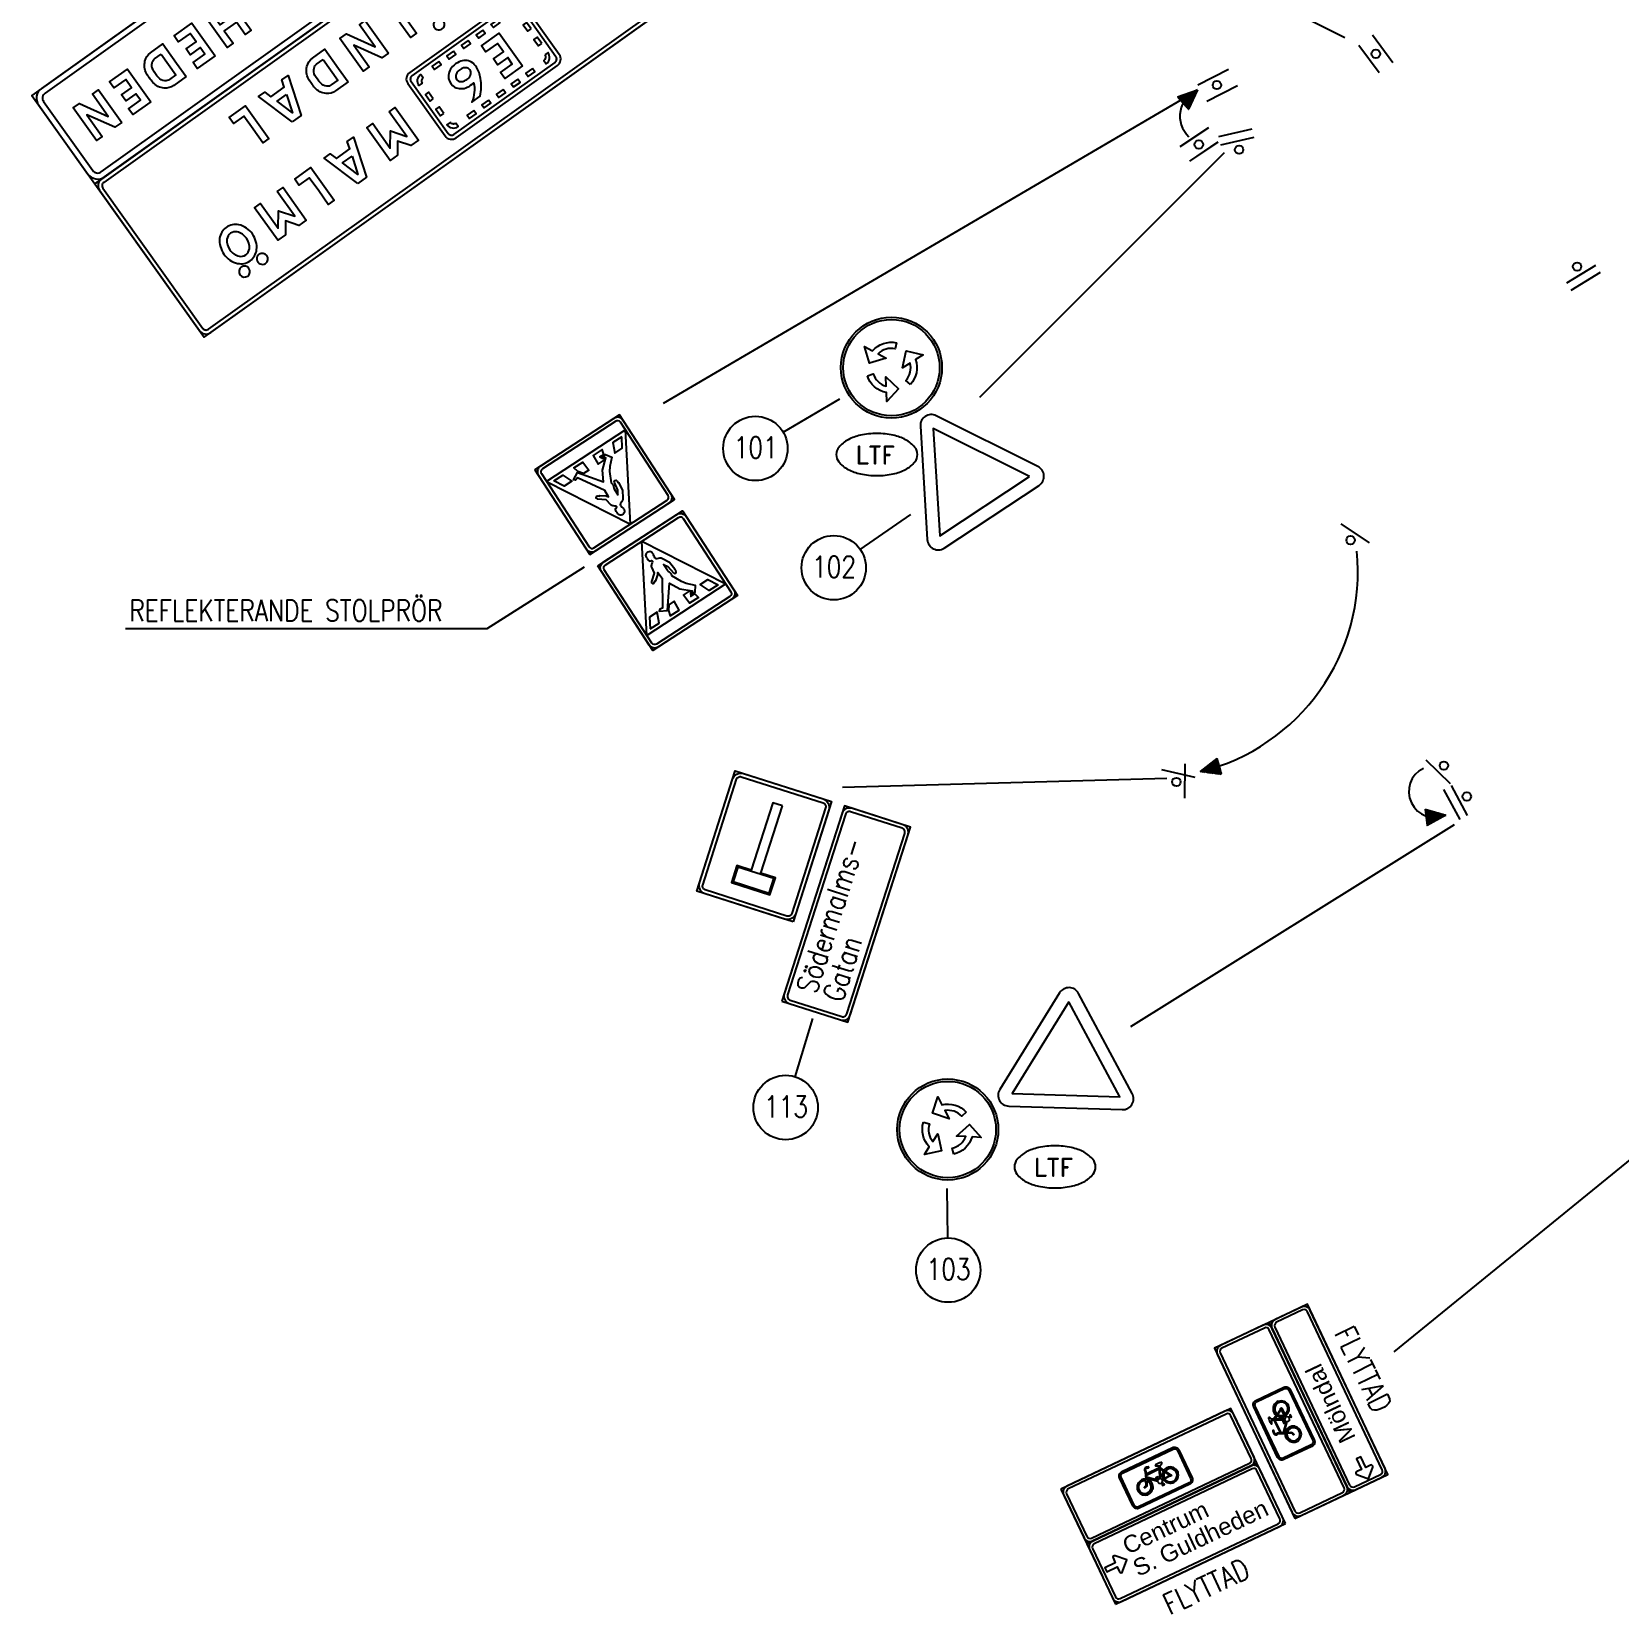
# Model space of a CAD drawing. Header units: metres. Extents: x 148128 to 148845, y 6395399 to 6395651.
# Drawn here: x 148128.3 to 148202.5, y 6395403.9 to 6395477.9 of the extents above; entities that cross this region are included whole.
import ezdxf
from ezdxf.enums import TextEntityAlignment as Align

# ---------------------------------------------------------------- set-up
doc = ezdxf.new("R2010")
doc.units = ezdxf.units.M
for name, color, linetype in [('M-BEF-SKYLTAR', 4, 'Continuous'), ('M-BEF-SKYLTAR-INMÄTT', 4, 'Continuous'), ('M-SKYLTAR', 3, 'Continuous')]:
    doc.layers.add(name, color=color, linetype=linetype)
doc.styles.add('ROMAND', font='romand')
doc.styles.add('SIMPLEX8', font='simplex.shx', dxfattribs={"width": 0.8})
doc.styles.add('TRAFIKAN', font='')
doc.styles.get('TRAFIKAN').set_extended_font_data('Swis721 BdOul BT')

# ---------------------------------------------------------------- blocks, each defined once
blk = doc.blocks.new('A$C170A08DE')
for p, q in [((2.607, 1.717), (-1.407, -0.085)), ((2.465, 1.653), (-1.265, -0.021)), ((2.494, 1.587), (-1.235, -0.087)), ((3.119, 0.4), (2.605, 1.545)), ((3.249, 0.288), (2.607, 1.717)), ((2.947, 0.959), (2.671, 1.575)), ((-0.766, -1.514), (3.249, 0.288)), ((-0.653, -1.385), (3.077, 0.289)), ((-0.623, -1.45), (3.106, 0.224)), ((-1.407, -0.085), (-0.766, -1.514)), ((-1.343, -0.227), (-1.067, -0.843)), ((-1.278, -0.198), (-0.764, -1.342))]:
    blk.add_line(p, q)
blk.add_lwpolyline([(-1.987, 1.207), (-1.407, -0.085), (2.607, 1.717), (2.027, 3.009)], close=True)
for points in [[(-1.923, 1.065), (-1.471, 0.058, 0.414214), (-1.265, -0.021), (2.465, 1.653, 0.414214), (2.543, 1.859), (2.091, 2.866, 0.414214), (1.885, 2.945), (-1.845, 1.271, 0.414214)], [(-1.857, 1.094), (-1.405, 0.087, 0.414214), (-1.294, 0.045), (2.435, 1.719, 0.414214), (2.478, 1.83), (2.025, 2.837, 0.414214), (1.914, 2.879), (-1.815, 1.205, 0.414214)], [(0.391, 1.361), (0.422, 1.377, 0.906736), (0.753, 1.54), (0.761, 1.542, 0.433048), (0.5, 1.651, 0.116459), (0.43, 1.597), (0.344, 1.659), (0.344, 1.707), (0.383, 1.751, 0.804445), (0.362, 1.78, 0.009204), (0.239, 1.727, 0.801357), (0.243, 1.702, 0.02244), (0.323, 1.699), (0.323, 1.652), (0.017, 1.514), (0.015, 1.581, -0.669289), (0.031, 1.656), (0.031, 1.656), (0.068, 1.662), (0.078, 1.664), (0.075, 1.684), (0.065, 1.682), (0.027, 1.676), (0.027, 1.676, 0.606183), (-0.006, 1.571), (0.001, 1.396, 0.133919), (-0.1, 1.382), (-0.096, 1.374, 1.642915), (0.158, 1.166), (0.166, 1.164, 0.406999), (0.022, 1.392), (0.021, 1.422), (0.279, 1.344, 0.590091), (0.365, 1.293), (0.393, 1.262), (0.381, 1.257), (0.389, 1.238), (0.437, 1.26), (0.429, 1.278), (0.412, 1.271), (0.381, 1.307, 0.253943)], [(0.295, 1.428), (0.287, 1.447), (0.239, 1.425), (0.247, 1.407), (0.261, 1.413), (0.291, 1.378, 0.069255), (0.283, 1.365), (0.02, 1.444), (0.018, 1.492), (0.323, 1.629), (0.324, 1.399, 0.083293), (0.306, 1.392), (0.28, 1.422)], [(0.344, 1.633), (0.417, 1.58, 0.20929), (0.392, 1.427, 0.04961), (0.405, 1.391), (0.381, 1.379, 0.189784), (0.345, 1.4), (0.344, 1.628)], [(0.558, 1.479), (0.449, 1.558, 0.255727), (0.439, 1.409), (0.557, 1.472)], [(0.571, 1.495, -1.581382), (0.569, 1.455), (0.449, 1.391, 3.050549), (0.461, 1.574)], [(0.027, 1.263, -0.315235), (-0.019, 1.194, -1.002277), (-0.027, 1.213, 0.30119), (0.006, 1.259), (0.003, 1.357, 28.997439), (0.023, 1.352), (0.027, 1.263)], [(-0.586, -0.755), (-0.482, -0.483), (-0.754, -0.38, 0.668179), (-0.803, -0.431), (-0.752, -0.544), (-0.999, -0.655), (-0.955, -0.754), (-0.707, -0.643), (-0.656, -0.757, 0.668179)]]:
    blk.add_lwpolyline(points, format="xyb", close=True)
at = {"flags": 128}
for points in [[(-0.313, 0.776), (-0.609, 1.436, -0.414214), (-0.552, 1.585), (0.64, 2.12, -0.414214), (0.788, 2.063), (1.084, 1.404, -0.414214), (1.028, 1.255), (-0.164, 0.72, -0.414214)], [(-0.279, 0.792), (-0.575, 1.452, -0.414214), (-0.537, 1.551), (0.655, 2.086, -0.414214), (0.754, 2.048), (1.05, 1.388, -0.414214), (1.012, 1.289), (-0.179, 0.754, -0.414214)]]:
    blk.add_lwpolyline(points, format="xyb", close=True, dxfattribs=at)
for centre, radius, start, end in [((2.529, 1.511), 0.156, 24.1723, 114.1723), ((2.529, 1.511), 0.084, 24.1723, 114.1723), ((3.042, 0.366), 0.084, 294.1723, 24.1723), ((3.042, 0.366), 0.156, 294.1723, 24.1723), ((-1.201, -0.163), 0.156, 114.1723, 204.1723), ((-1.201, -0.163), 0.084, 114.1723, 204.1723), ((-0.687, -1.308), 0.156, 204.1723, 294.1723), ((-0.687, -1.308), 0.084, 204.1723, 294.1723)]:
    blk.add_arc(centre, radius, start, end)
at = {"char_height": 0.4, "attachment_point": 1, "rotation": 24.1723, "style": 'TRAFIKAN'}
for s, insert in [('Centrum', (-0.622, -0.001)), ('S. Guldheden', (-0.389, -0.523))]:
    blk.add_mtext_dynamic_manual_height_columns(s, width=5.21115, gutter_width=1, heights=[0], dxfattribs=dict(at, insert=insert))
blk = doc.blocks.new('A$C3EAD75E0')
for points in [[(1.143, -1.801), (2.035, -1.379), (0.153, 2.598), (-0.739, 2.176)], [(-0.137, -2.407), (1.143, -1.801), (-0.739, 2.176), (-2.019, 1.57)]]:
    blk.add_lwpolyline(points, close=True)
for points in [[(1.284, -1.734), (1.894, -1.446, 0.414214), (1.968, -1.238), (0.219, 2.457, 0.414214), (0.012, 2.532), (-0.598, 2.243, 0.414214), (-0.673, 2.035), (1.076, -1.66, 0.414214)], [(1.253, -1.669), (1.863, -1.38, 0.414214), (1.903, -1.269), (0.154, 2.426, 0.414214), (0.042, 2.466), (-0.568, 2.178, 0.414214), (-0.608, 2.066), (1.141, -1.629, 0.414214)], [(0.004, -2.34), (1.002, -1.868, 0.414214), (1.076, -1.66), (-0.673, 2.035, 0.414214), (-0.88, 2.109), (-1.878, 1.637, 0.414214), (-1.953, 1.429), (-0.204, -2.266, 0.414214)], [(-0.027, -2.275), (0.971, -1.803, 0.414214), (1.011, -1.691), (-0.738, 2.004, 0.414214), (-0.85, 2.044), (-1.847, 1.572, 0.414214), (-1.887, 1.46), (-0.139, -2.235, 0.414214)], [(-0.339, -0.032), (-0.355, -0.002, 0.906736), (-0.525, 0.326), (-0.528, 0.333, 0.433048), (-0.631, 0.071, 0.116459), (-0.576, 0.001), (-0.636, -0.086), (-0.684, -0.087), (-0.729, -0.049, 0.804445), (-0.757, -0.07, 0.009204), (-0.702, -0.191, 0.801357), (-0.677, -0.187, 0.02244), (-0.675, -0.107), (-0.628, -0.106), (-0.485, -0.409), (-0.551, -0.413, -0.669289), (-0.626, -0.398), (-0.626, -0.398), (-0.633, -0.361), (-0.635, -0.351), (-0.655, -0.355), (-0.653, -0.365), (-0.646, -0.402), (-0.646, -0.402, 0.606183), (-0.541, -0.433), (-0.366, -0.423, 0.133919), (-0.35, -0.523), (-0.342, -0.52, 1.642915), (-0.139, -0.261), (-0.137, -0.253, 0.406999), (-0.363, -0.402), (-0.393, -0.404), (-0.32, -0.145, 0.590091), (-0.27, -0.057), (-0.24, -0.029), (-0.235, -0.04), (-0.216, -0.031), (-0.238, 0.016), (-0.257, 0.007), (-0.249, -0.009), (-0.284, -0.041, 0.253943)], [(-0.476, 0.145, -1.581382), (-0.436, 0.144), (-0.37, 0.025, 3.050549), (-0.554, 0.033)], [(-0.46, 0.132), (-0.537, 0.021, 0.255727), (-0.388, 0.014), (-0.453, 0.132)], [(-0.61, -0.085), (-0.559, -0.01, 0.20929), (-0.405, -0.033, 0.04961), (-0.369, -0.019), (-0.356, -0.043, 0.189784), (-0.377, -0.08), (-0.605, -0.085)], [(-0.404, -0.13), (-0.423, -0.138), (-0.4, -0.186), (-0.382, -0.177), (-0.388, -0.164), (-0.354, -0.133, 0.069255), (-0.34, -0.141), (-0.415, -0.405), (-0.463, -0.408), (-0.606, -0.106), (-0.376, -0.1, 0.083293), (-0.368, -0.118), (-0.397, -0.144)], [(-0.234, -0.395, -0.315235), (-0.164, -0.438, -1.002277), (-0.182, -0.447, 0.30119), (-0.229, -0.415), (-0.327, -0.421, 28.997439), (-0.323, -0.4), (-0.234, -0.395)], [(1.31, -1.385), (1.584, -1.483), (1.681, -1.209, 0.668179), (1.629, -1.162), (1.517, -1.215), (1.401, -0.97), (1.303, -1.016), (1.419, -1.261), (1.306, -1.314, 0.668179)]]:
    blk.add_lwpolyline(points, format="xyb", close=True)
at = {"flags": 128}
for points in [[(0.26, -0.724), (-0.394, -1.034, -0.414214), (-0.544, -0.98), (-1.103, 0.201, -0.414214), (-1.049, 0.351), (-0.395, 0.66, -0.414214), (-0.246, 0.606), (0.313, -0.574, -0.414214)], [(0.244, -0.69), (-0.41, -1, -0.414214), (-0.51, -0.964), (-1.069, 0.217, -0.414214), (-1.033, 0.317), (-0.379, 0.626, -0.414214), (-0.279, 0.59), (0.279, -0.59, -0.414214)]]:
    blk.add_lwpolyline(points, format="xyb", close=True, dxfattribs=at)
at = {"insert": (0.93, -0.694), "char_height": 0.4, "attachment_point": 1, "rotation": 115.3286, "style": 'TRAFIKAN'}
blk.add_mtext_dynamic_manual_height_columns('Mölndal', width=5.21115, gutter_width=1, heights=[0], dxfattribs=at)
blk = doc.blocks.new('Skyltnr')
at = {"color": 3, "transparency": 16777216}
blk.add_circle((0, 0), 1.506, dxfattribs=at)
at = {"color": 1, "transparency": 16777216, "style": 'SIMPLEX8', "width": 0.8}
blk.add_attdef('NR', text='', height=1, rotation=0, dxfattribs=at).set_placement((0.015, -0.459), align=Align.CENTER)
blk = doc.blocks.new('*U18')
for p, q in [((-0.397, 0.804), (-0.397, -0.796)), ((0.397, 0.804), (0.397, -0.796))]:
    blk.add_line(p, q)
blk.add_circle((0, 0), 0.2)
blk = doc.blocks.new('*U19')
blk.add_line((-0.397, 0.804), (-0.397, -0.796))
blk.add_circle((0, 0), 0.2)
blk = doc.blocks.new('*U20')
for p, q in [((-0.797, 0.804), (-0.797, -0.796)), ((-0.397, 0.804), (-0.397, -0.796))]:
    blk.add_line(p, q)
blk.add_circle((0, 0), 0.2)
blk = doc.blocks.new('A$C075E6345')
at = {"layer": 'M-SKYLTAR'}
h = blk.add_hatch(dxfattribs=at)
h.set_pattern_fill('ANSI31', color=1, scale=0.01, angle=20)
h.paths.add_polyline_path([(0, 0), (0, -1), (0.707, -0.707)])
at = {"layer": 'M-SKYLTAR', "color": 1}
for p, q in [((0, -1), (0, 0)), ((0, 0), (0.707, -0.707)), ((0, -1), (0.707, -0.707))]:
    blk.add_line(p, q, dxfattribs=at)
blk = doc.blocks.new('LTF')
at = {"layer": 'M-SKYLTAR', "color": 1}
blk.add_line((2.527, 0.01), (2.527, 0.01), dxfattribs=at)
for centre, radius, start, end in [((1.076, -0.892), 1.529, 102.1591, 117.482), ((1.264, -1.766), 2.423, 90, 102.1591), ((1.264, -1.766), 2.423, 77.8409, 90), ((1.453, -0.892), 1.529, 62.518, 77.8409), ((0.361, 0), 0.361, 141.4694, 180), ((0.79, -0.342), 0.909, 117.482, 141.4694), ((1.739, -0.342), 0.909, 38.5306, 62.518), ((2.168, 0), 0.361, 0, 38.5306), ((2.168, 0), 0.361, 321.4694, 0), ((0.361, 0), 0.361, 180, 218.5306), ((0.79, 0.342), 0.909, 218.5306, 242.518), ((1.076, 0.892), 1.529, 242.518, 257.8409), ((1.453, 0.892), 1.529, 282.1591, 297.482), ((1.739, 0.342), 0.909, 297.482, 321.4694), ((1.264, 1.766), 2.423, 257.8409, 270), ((1.264, 1.766), 2.423, 270, 282.1591)]:
    blk.add_arc(centre, radius, start, end, dxfattribs=at)
at = {"layer": 'M-SKYLTAR', "style": 'ROMAND'}
blk.add_text('LTF', height=0.5544, dxfattribs=at).set_placement((0.599, -0.291))
blk = doc.blocks.new('*U52')
at = {"layer": 'M-BEF-SKYLTAR'}
blk.add_line((148193.465, 6395443.894), (148194.616, 6395442.782), dxfattribs=at)
blk.add_circle((148194.319, 6395443.621), 0.2, dxfattribs=at)
blk = doc.blocks.new('*U53')
at = {"layer": 'M-BEF-SKYLTAR'}
blk.add_line((148190.842, 6395454.041), (148189.515, 6395454.935), dxfattribs=at)
blk.add_circle((148189.954, 6395454.161), 0.2, dxfattribs=at)
blk = doc.blocks.new('*U54')
at = {"layer": 'M-BEF-SKYLTAR'}
for p, q in [((148183.3, 6395473.443), (148181.972, 6395472.551)), ((148183.743, 6395472.783), (148182.415, 6395471.892))]:
    blk.add_line(p, q, dxfattribs=at)
blk.add_circle((148182.854, 6395472.665), 0.2, dxfattribs=at)
blk = doc.blocks.new('*U57')
at = {"layer": 'M-BEF-SKYLTAR'}
for p, q in [((148200.06, 6395466.199), (148201.427, 6395467.031)), ((148200.268, 6395465.857), (148201.635, 6395466.689))]:
    blk.add_line(p, q, dxfattribs=at)
blk.add_circle((148200.541, 6395466.956), 0.2, dxfattribs=at)
blk = doc.blocks.new('A$C64650B44')
at = {"layer": 'M-BEF-SKYLTAR'}
for points in [[(-0.07, 4.38), (-5.671, 0.385), (-6.469, 1.504), (-0.868, 5.499)], [(1.405, 2.311), (-0.07, 4.38), (-11.214, -3.569), (-9.739, -5.638)], [(-2.237, 3.218), (-2.516, 3.019), (-2.582, 3.112), (-2.396, 3.244), (-2.469, 3.346), (-2.624, 3.235), (-2.691, 3.328), (-2.535, 3.439), (-2.693, 3.66), (-2.6, 3.727), (-2.387, 3.427)], [(-3.114, 2.801), (-3.021, 2.867), (-3.285, 3.238), (-3.378, 3.172)], [(3.963, -1.275), (1.405, 2.311), (-9.739, -5.638), (-7.182, -9.224)], [(-0.927, -0.043), (-0.788, 0.056), (-0.244, -0.707), (-0.419, -0.832), (-0.729, -0.728), (-0.733, -1.056), (-0.908, -1.181), (-1.452, -0.418), (-1.313, -0.318), (-0.902, -0.894), (-0.898, -0.492), (-0.516, -0.619)], [(-5.042, -0.828), (-5.262, -0.519), (-5.505, -0.691), (-5.604, -0.552), (-5.223, -0.28), (-4.679, -1.043), (-4.818, -1.142)], [(-6.632, -1.285), (-6.088, -2.048), (-6.227, -2.147), (-6.431, -1.86), (-6.714, -2.062), (-6.509, -2.349), (-6.648, -2.448), (-7.193, -1.685), (-7.053, -1.586), (-6.813, -1.923), (-6.531, -1.721), (-6.771, -1.385)], [(-2.584, -1.902), (-2.804, -1.592), (-3.047, -1.765), (-3.146, -1.626), (-2.765, -1.354), (-2.22, -2.117), (-2.36, -2.216)], [(-2.871, -2.581), (-3.028, -2.693), (-3.686, -2.397), (-3.324, -2.904), (-3.463, -3.003), (-4.008, -2.24), (-3.857, -2.133), (-3.185, -2.435), (-3.554, -1.917), (-3.415, -1.818)], [(-0.324, -1.8), (-0.477, -1.909), (-0.422, -1.985), (-0.27, -1.876)], [(-6.927, -2.647), (-7.344, -2.944), (-7.443, -2.805), (-7.165, -2.607), (-7.274, -2.454), (-7.507, -2.621), (-7.606, -2.482), (-7.373, -2.315), (-7.511, -2.122), (-7.789, -2.321), (-7.888, -2.181), (-7.471, -1.884)], [(-0.667, -2.045), (-0.82, -2.154), (-0.765, -2.23), (-0.613, -2.121)], [(0.26, -2.88), (-0.157, -3.178), (-0.257, -3.038), (0.022, -2.84), (-0.087, -2.687), (-0.321, -2.854), (-0.42, -2.715), (-0.187, -2.548), (-0.324, -2.355), (-0.602, -2.554), (-0.702, -2.415), (-0.284, -2.117)], [(0.463, -2.016), (0.354, -1.863), (0.278, -1.918), (0.387, -2.07)], [(0.708, -2.359), (0.599, -2.206), (0.523, -2.261), (0.631, -2.413)], [(-1.354, -2.535), (-1.506, -2.643), (-1.452, -2.72), (-1.3, -2.611)], [(-1.011, -2.29), (-1.163, -2.399), (-1.109, -2.475), (-0.956, -2.366)], [(-8.434, -3.722), (-8.852, -4.02), (-8.951, -3.881), (-8.673, -3.682), (-8.782, -3.53), (-9.015, -3.696), (-9.114, -3.557), (-8.881, -3.391), (-9.018, -3.198), (-9.297, -3.396), (-9.396, -3.257), (-8.978, -2.959)], [(-1.697, -2.779), (-1.85, -2.888), (-1.795, -2.965), (-1.643, -2.856)], [(0.492, -2.944), (0.34, -3.053), (0.394, -3.129), (0.547, -3.021)], [(-5.124, -4.188), (-5.91, -3.597), (-5.764, -3.493), (-5.621, -3.601), (-5.31, -3.379), (-5.365, -3.209), (-5.219, -3.105), (-4.917, -4.04)], [(0.149, -3.189), (-0.004, -3.298), (0.051, -3.374), (0.203, -3.266)], [(-9.112, -4.205), (-9.269, -4.317), (-9.927, -4.022), (-9.565, -4.529), (-9.704, -4.628), (-10.248, -3.865), (-10.098, -3.757), (-9.426, -4.06), (-9.795, -3.542), (-9.656, -3.443)], [(-5.255, -3.55), (-5.116, -3.979), (-5.477, -3.709)], [(-1.826, -3.648), (-1.935, -3.495), (-2.011, -3.55), (-1.902, -3.702)], [(-0.538, -3.679), (-0.69, -3.788), (-0.636, -3.864), (-0.483, -3.755)], [(-0.194, -3.434), (-0.347, -3.543), (-0.293, -3.619), (-0.14, -3.51)], [(-6.034, -4.363), (-6.255, -4.053), (-6.497, -4.226), (-6.597, -4.087), (-6.215, -3.815), (-5.671, -4.578), (-5.81, -4.677)], [(-2.857, -3.952), (-2.718, -3.853), (-2.174, -4.616), (-2.349, -4.741), (-2.66, -4.637), (-2.663, -4.965), (-2.838, -5.09), (-3.382, -4.327), (-3.243, -4.227), (-2.832, -4.803), (-2.828, -4.401), (-2.447, -4.528)], [(-1.581, -3.991), (-1.69, -3.839), (-1.766, -3.893), (-1.657, -4.046)], [(-0.881, -3.924), (-1.034, -4.033), (-0.979, -4.109), (-0.827, -4)], [(-3.594, -5.629), (-4.381, -5.039), (-4.235, -4.935), (-4.091, -5.042), (-3.781, -4.821), (-3.836, -4.65), (-3.69, -4.546), (-3.388, -5.482)], [(-3.726, -4.991), (-3.587, -5.421), (-3.948, -5.15)], [(-4.505, -5.804), (-4.726, -5.495), (-4.968, -5.668), (-5.067, -5.528), (-4.686, -5.256), (-4.142, -6.019), (-4.281, -6.119)], [(-5.478, -5.821), (-5.339, -5.722), (-4.795, -6.485), (-4.97, -6.61), (-5.28, -6.506), (-5.284, -6.834), (-5.459, -6.959), (-6.003, -6.196), (-5.864, -6.097), (-5.453, -6.673), (-5.449, -6.27), (-5.067, -6.397)]]:
    blk.add_lwpolyline(points, close=True, dxfattribs=at)
for points in [[(-1.763, 4.861, -0.140706), (-1.611, 4.915), (-0.551, 4.979, -0.258445), (-0.469, 4.94, -0.258445), (-0.459, 4.849), (-0.864, 3.868, -0.140706), (-0.965, 3.741), (-5.518, 0.494, -0.414214), (-5.78, 0.538), (-6.36, 1.352, -0.414214), (-6.317, 1.613)], [(-1.709, 4.784, -0.18288), (-1.572, 4.82), (-0.861, 4.746, -0.215043), (-0.795, 4.707, -0.215043), (-0.78, 4.632), (-0.941, 3.935, -0.18288), (-1.02, 3.818), (-5.573, 0.57, -0.414214), (-5.704, 0.592), (-6.284, 1.406, -0.414214), (-6.262, 1.537)], [(-1.207, 3.953), (-1.401, 3.814, -0.181102), (-1.548, 3.773, -0.204724), (-1.725, 3.863, -0.062992), (-1.823, 4.001, -0.188976), (-1.849, 4.195, -0.188976), (-1.764, 4.323), (-1.569, 4.462), (-1.356, 4.163)], [(1.242, 2.54), (0.093, 4.151, 0.414214), (-0.299, 4.217), (-10.986, -3.406, 0.414214), (-11.051, -3.798), (-9.902, -5.409, 0.414214), (-9.51, -5.475), (1.177, 2.148, 0.414214)], [(1.128, 2.458), (-0.021, 4.069, 0.414214), (-0.217, 4.102), (-10.904, -3.52, 0.414214), (-10.937, -3.716), (-9.788, -5.327, 0.414214), (-9.592, -5.36), (1.095, 2.262, 0.414214)], [(-2.057, 4.114), (-2.15, 4.048), (-2.018, 3.862, -0.228346), (-2.014, 3.743, -0.149606), (-2.057, 3.69, -0.110236), (-2.094, 3.672), (-2.026, 3.576, 0.188976), (-1.904, 3.704), (-1.885, 3.677), (-1.792, 3.743)], [(-1.596, 4.303), (-1.365, 3.98), (-1.468, 3.907, -0.184923), (-1.539, 3.887, -0.211264), (-1.639, 3.938, -0.064681), (-1.723, 4.056, -0.193162), (-1.737, 4.169, -0.194432), (-1.698, 4.23)], [(-2.971, 3.462), (-3.064, 3.396), (-2.932, 3.21, -0.228346), (-2.928, 3.091, -0.149606), (-2.971, 3.038, -0.110236), (-3.008, 3.02), (-2.94, 2.924, 0.188976), (-2.819, 3.052), (-2.799, 3.025), (-2.707, 3.091)], [(-3.345, 2.917, 0.244094), (-3.536, 3.02, 0.165354), (-3.665, 2.978, 0.17121), (-3.769, 2.836), (-3.662, 2.8, -0.232358), (-3.58, 2.898, -0.314961), (-3.456, 2.87), (-3.716, 2.684), (-3.695, 2.654, 0.232073), (-3.511, 2.56, 0.1586), (-3.387, 2.598, 0.1586), (-3.31, 2.703, 0.244094)], [(0.219, 2.924), (0.034, 1.818, -0.668179), (-0.177, 1.77), (-0.477, 2.191), (-0.791, 1.966, -0.414214), (-1.675, 2.114), (-1.995, 2.563), (-1.681, 2.787), (-1.361, 2.339, 0.414214), (-1.015, 2.281), (-0.701, 2.505), (-1.001, 2.926, -0.668179), (-0.887, 3.109)], [(-3.882, 2.627, 0.11811), (-3.992, 2.598, 0.094488), (-4.05, 2.552, 0.181102), (-4.06, 2.528, 0.535433), (-4.024, 2.503), (-3.877, 2.563, -0.700787), (-3.731, 2.378, -0.07874), (-3.787, 2.316, -0.181102), (-4, 2.236), (-4.003, 2.347, 0.165354), (-3.856, 2.407, 0.094488), (-3.833, 2.432, 0.645669), (-3.86, 2.463, 0.023622), (-3.871, 2.459), (-4.007, 2.403, -0.566929), (-4.181, 2.54, -0.173228), (-4.125, 2.639, -0.062992), (-4.026, 2.709, -0.133858), (-3.887, 2.741)], [(-3.575, 2.694, 0.850394), (-3.416, 2.808)], [(-2.94, 2.78, -1), (-3.057, 2.696, -1)], [(3.854, -1.122), (1.514, 2.158, 0.414214), (1.253, 2.202), (-9.586, -5.529, 0.414214), (-9.63, -5.79), (-7.291, -9.071, 0.414214), (-7.029, -9.115), (3.81, -1.384, 0.414214)], [(-4.38, 2.038), (-4.533, 2.253, 0.440945), (-4.641, 2.271), (-4.707, 2.224), (-4.641, 2.131), (-4.626, 2.142, -0.456693), (-4.59, 2.136), (-4.472, 1.971), (-4.519, 1.938), (-4.453, 1.845), (-4.445, 1.851), (-4.406, 1.879), (-4.308, 1.741), (-4.247, 1.852), (-4.313, 1.945), (-4.276, 1.971), (-4.342, 2.064)], [(3.778, -1.177), (1.438, 2.104, 0.414214), (1.307, 2.126), (-9.532, -5.605, 0.414214), (-9.554, -5.736), (-7.214, -9.017, 0.414214), (-7.084, -9.038), (3.756, -1.307, 0.414214)], [(-4.825, 1.603, 0.141732), (-4.718, 1.643, 0.141732), (-4.645, 1.731, 0.188976), (-4.635, 1.9, 0.11811), (-4.726, 2.021, 0.188976), (-4.886, 2.069, 0.141732), (-4.993, 2.029, 0.141732), (-5.066, 1.941, 0.188976), (-5.073, 1.773, 0.11811), (-4.988, 1.649, 0.188976)], [(-4.927, 1.936, 0.15748), (-4.96, 1.894, 0.165354), (-4.966, 1.813, 0.15748), (-4.912, 1.739, 0.165354), (-4.834, 1.718, 0.15748), (-4.784, 1.736, 0.15748), (-4.751, 1.777, 0.165354), (-4.745, 1.858, 0.15748), (-4.798, 1.933, 0.165354), (-4.876, 1.954, 0.15748)], [(-5.828, 1.433), (-5.8, 1.395, -0.122739), (-5.763, 1.457, -0.123245), (-5.694, 1.506, -0.212598), (-5.524, 1.488, -0.19338), (-5.398, 1.311, -0.181102), (-5.426, 1.161, -0.146769), (-5.505, 1.095, -0.137297), (-5.578, 1.083), (-5.559, 1.056), (-5.652, 0.99), (-5.921, 1.367, -0.322835), (-5.93, 1.532, -0.086614), (-5.84, 1.628, -0.11811), (-5.677, 1.703), (-5.661, 1.598, 0.125984), (-5.788, 1.543, 0.086614), (-5.827, 1.502, 0.275591)], [(-5.276, 1.818), (-5.369, 1.752), (-5.236, 1.566, -0.228346), (-5.233, 1.447, -0.149606), (-5.276, 1.394, -0.110236), (-5.313, 1.376), (-5.245, 1.28, 0.188976), (-5.123, 1.408), (-5.104, 1.381), (-5.011, 1.447)], [(-1.921, 1.318), (-2.167, 1.232, -0.19685), (-2.39, 1.242, -0.275591), (-2.541, 1.453, -0.259843), (-2.443, 1.705, -0.251969), (-2.007, 1.834), (-2.042, 1.666, 0.259161), (-2.329, 1.578, 0.289023), (-2.371, 1.471, 0.296207), (-2.32, 1.398, 0.201408), (-2.224, 1.393), (-1.981, 1.479, -0.533601), (-1.668, 1.249, -0.18725), (-1.761, 1.037, -0.227231), (-2.156, 0.891), (-2.14, 1.062, 0.228346), (-1.883, 1.157, 0.188976), (-1.839, 1.256, 0.525587)], [(-5.723, 1.287, -0.297436), (-5.707, 1.384, -0.220472), (-5.645, 1.411, -0.192454), (-5.56, 1.367, -0.099213), (-5.538, 1.338, -0.192454), (-5.525, 1.243, -0.220472), (-5.57, 1.193, -0.289714), (-5.67, 1.212)], [(-3.568, 0.053), (-3.597, -0.116, 0.220472), (-3.265, -0.049, 0.212598), (-3.111, 0.21, 0.181102), (-3.212, 0.578, 0.181102), (-3.527, 0.793, 0.212598), (-3.822, 0.732, 0.401575), (-3.942, 0.226), (-3.84, 0.083), (-3.521, 0.31), (-3.621, 0.449), (-3.8, 0.321, -0.354331), (-3.75, 0.574, -0.03937), (-3.723, 0.593, -0.228346), (-3.556, 0.624, -0.173228), (-3.351, 0.479, -0.173228), (-3.28, 0.238, -0.228346), (-3.364, 0.09, -0.23622)], [(1.464, -1.595), (2.339, -1.742), (2.486, -0.867, 0.668179), (2.302, -0.753), (1.994, -0.973), (0.57, 1.024), (0.3, 0.832), (1.725, -1.165), (1.416, -1.385, 0.668179)], [(-4.609, -0.249), (-4.257, -0.742), (-4.396, -0.842), (-4.748, -0.348, -1), (-4.191, 0.049), (-3.839, -0.445), (-3.979, -0.544), (-4.331, -0.05, 1)], [(-5.257, -1.456), (-5.549, -1.664, -0.181102), (-5.769, -1.726, -0.204724), (-6.035, -1.591, -0.062992), (-6.182, -1.384, -0.188976), (-6.22, -1.093, -0.188976), (-6.093, -0.901), (-5.801, -0.693), (-5.481, -1.142)], [(-5.841, -0.932), (-5.496, -1.416), (-5.649, -1.526, -0.184923), (-5.756, -1.556, -0.211264), (-5.906, -1.478, -0.064681), (-6.032, -1.302, -0.193162), (-6.054, -1.132, -0.194432), (-5.994, -1.041)], [(-1.821, -0.816, 0.212598), (-2.116, -0.878, 0.212598), (-2.27, -1.136, 0.181102), (-2.169, -1.505, 0.181102), (-1.854, -1.72, 0.212598), (-1.559, -1.658, 0.212598), (-1.405, -1.4, 0.181102), (-1.505, -1.031, 0.181102)], [(-1.815, -1.553, 0.210932), (-1.658, -1.519, 0.210932), (-1.575, -1.382, 0.180063), (-1.644, -1.13, 0.180063), (-1.859, -0.983, 0.210932), (-2.017, -1.017, 0.210932), (-2.1, -1.154, 0.180063), (-2.03, -1.406, 0.180063)], [(1.119, -2.613), (0.248, -1.392, 0.414214), (-0.013, -1.348), (-2.378, -3.035, 0.414214), (-2.422, -3.296), (-1.551, -4.517, 0.414214), (-1.29, -4.561), (1.075, -2.874, 0.414214)], [(1.042, -2.667), (0.172, -1.446, 0.414214), (0.041, -1.424), (-2.324, -3.111, 0.414214), (-2.346, -3.242), (-1.475, -4.463, 0.414214), (-1.344, -4.484), (1.02, -2.798, 0.414214)], [(-1.348, -1.508, 1), (-1.198, -1.719, 1)], [(-1.765, -1.806, 1), (-1.615, -2.017, 1)], [(0.128, -1.708, 0.414214), (-0.003, -1.686), (-0.057, -1.61, -0.414214), (0.204, -1.653)], [(-7.604, -3.13), (-7.896, -3.338, -0.181102), (-8.116, -3.4, -0.204724), (-8.382, -3.265, -0.062992), (-8.529, -3.058, -0.188976), (-8.567, -2.767, -0.188976), (-8.44, -2.575), (-8.148, -2.367), (-7.828, -2.816)], [(-3.818, -3.256), (-4.11, -3.464, -0.181102), (-4.329, -3.526, -0.204724), (-4.595, -3.391, -0.062992), (-4.742, -3.184, -0.188976), (-4.781, -2.893, -0.188976), (-4.654, -2.701), (-4.362, -2.493), (-4.042, -2.942)], [(0.781, -2.623, -0.414214), (0.759, -2.754), (0.814, -2.83, 0.414214), (0.857, -2.569)], [(-8.188, -2.605), (-7.843, -3.09), (-7.996, -3.2, -0.184923), (-8.103, -3.23, -0.211264), (-8.253, -3.152, -0.064681), (-8.379, -2.976, -0.193162), (-8.4, -2.806, -0.194432), (-8.341, -2.715)], [(-4.402, -2.732), (-4.056, -3.216), (-4.21, -3.326, -0.184923), (-4.317, -3.356, -0.211264), (-4.466, -3.278, -0.064681), (-4.592, -3.103, -0.193162), (-4.614, -2.932, -0.194432), (-4.555, -2.841)], [(-0.929, -2.793, 0.23622), (-1.22, -2.784, 0.07874), (-1.377, -2.896, 0.23622), (-1.467, -3.178, 0.220472), (-1.327, -3.375, 0.23622), (-1.031, -3.381, 0.07874), (-0.883, -3.275, -0.165354), (-0.927, -3.726), (-0.73, -3.586, 0.102362), (-0.72, -3.172, 0.102362), (-0.818, -2.911, 0.11811)], [(-1.005, -2.943, 0.23622), (-1.155, -2.941, 0.086614), (-1.254, -3.012, 0.23622), (-1.301, -3.154, 0.220472), (-1.247, -3.23, 0.23622), (-1.097, -3.232, 0.086614), (-0.998, -3.161, 0.23622), (-0.951, -3.019, 0.220472)], [(-2.062, -3.155, 0.414214), (-2.084, -3.286), (-2.161, -3.34, -0.414214), (-2.117, -3.079)], [(-1.301, -4.223, -0.414214), (-1.431, -4.201), (-1.508, -4.256, 0.414214), (-1.246, -4.299)], [(-6.372, -6.594, 0.212598), (-6.667, -6.656, 0.212598), (-6.821, -6.914, 0.181102), (-6.72, -7.283, 0.181102), (-6.405, -7.498, 0.212598), (-6.11, -7.437, 0.212598), (-5.956, -7.178, 0.181102), (-6.056, -6.809, 0.181102)], [(-6.366, -7.331, 0.210932), (-6.209, -7.297, 0.210932), (-6.126, -7.16, 0.180063), (-6.195, -6.909, 0.180063), (-6.41, -6.761, 0.210932), (-6.567, -6.795, 0.210932), (-6.651, -6.933, 0.180063), (-6.581, -7.184, 0.180063)], [(-5.899, -7.286, 1), (-5.748, -7.497, 1)], [(-6.316, -7.584, 1), (-6.166, -7.795, 1)]]:
    blk.add_lwpolyline(points, format="xyb", close=True, dxfattribs=at)

msp = doc.modelspace()

# ---------------------------------------------------------------- linework, layer by layer
at = {"layer": 'M-SKYLTAR', "color": 1}
for p, q in [((148151.81, 6395496.542), (148189.677, 6395477.677)), ((148182.547, 6395475.053), (148157.809, 6395460.552)), ((148184.038, 6395472.276), (148172.605, 6395460.843)), ((148163.418, 6395459.216), (148166.07, 6395460.773)), ((148167.02, 6395453.732), (148169.385, 6395455.371)), ((148166.19, 6395442.611), (148181.355, 6395443.037)), ((148179.67, 6395431.425), (148194.815, 6395440.861)), ((148163.973, 6395429.074), (148164.803, 6395431.796)), ((148209.769, 6395430.689), (148191.971, 6395416.205)), ((148171.118, 6395421.536), (148171.09, 6395423.85))]:
    msp.add_line(p, q, dxfattribs=at)
at = {"layer": 'M-SKYLTAR'}
for p, q in [((148183.236, 6395474.692), (148184.659, 6395475.422)), ((148182.206, 6395443.707), (148182.179, 6395442.107))]:
    msp.add_line(p, q, dxfattribs=at)
for points in [[(148168.718, 6395463.399), (148168.661, 6395463.114, 0.245847), (148167.858, 6395462.879), (148168.239, 6395462.678), (148167.456, 6395462.439), (148167.221, 6395463.216), (148167.591, 6395463.02, -0.26703)], [(148169.377, 6395461.444), (148169.158, 6395461.636, 0.245847), (148169.356, 6395462.448), (148168.992, 6395462.218), (148169.176, 6395463.016), (148169.967, 6395462.832), (148169.612, 6395462.609, -0.26703)], [(148167.354, 6395461.85), (148167.629, 6395461.943, 0.245847), (148168.234, 6395461.366), (148168.217, 6395461.796), (148168.816, 6395461.238), (148168.261, 6395460.646), (148168.245, 6395461.064, -0.26703)], [(148154.646, 6395453.667), (148158.079, 6395455.899, 0.414214), (148158.172, 6395456.335), (148155.94, 6395459.767, 0.414214), (148155.505, 6395459.86), (148152.072, 6395457.628, 0.414214), (148151.979, 6395457.192), (148154.211, 6395453.76, 0.414214)], [(148154.561, 6395453.799), (148157.994, 6395456.031, 0.414214), (148158.04, 6395456.249), (148155.808, 6395459.682, 0.414214), (148155.59, 6395459.728), (148152.157, 6395457.496, 0.414214), (148152.111, 6395457.278), (148154.343, 6395453.846, 0.414214)], [(148175.328, 6395457.612), (148170.572, 6395459.982, 0.57735), (148169.833, 6395459.493), (148170.158, 6395454.19, 0.57735), (148170.951, 6395453.794), (148175.382, 6395456.728, 0.57735)], [(148155.919, 6395456.069, -0.07968), (148155.885, 6395456, 0.017152), (148155.818, 6395455.891, 0.198416), (148155.802, 6395455.827, 0.096523), (148155.841, 6395455.748, 0.0442), (148155.916, 6395455.679, -0.100027), (148155.99, 6395455.57, -0.278479), (148155.964, 6395455.422, -0.259025), (148155.788, 6395455.332, -0.285135), (148155.665, 6395455.434, 0.086785), (148155.642, 6395455.474, -0.256438), (148155.584, 6395455.642, -0.133973), (148155.619, 6395455.681, 0.36253), (148155.64, 6395455.728, 0.219716), (148155.615, 6395455.75, 0.014621), (148155.483, 6395455.764, -0.057331), (148155.41, 6395455.778, -0.104873), (148155.352, 6395455.821), (148155.145, 6395456.05), (148154.739, 6395456.089), (148154.734, 6395456.09, -0.976671), (148154.744, 6395456.233), (148154.835, 6395456.228), (148154.843, 6395456.259), (148155.147, 6395456.239), (148155.245, 6395456.191), (148155.081, 6395456.485), (148153.808, 6395457.074), (148153.706, 6395456.971), (148153.613, 6395456.986), (148153.797, 6395457.325), (148155.012, 6395456.893), (148154.97, 6395457.437), (148155.118, 6395458.008), (148155.078, 6395458.045), (148155, 6395458.018), (148154.938, 6395458.057), (148155.11, 6395458.169), (148155.405, 6395458.04), (148155.318, 6395457.612), (148155.302, 6395457.37), (148155.372, 6395456.853, -0.237041), (148155.492, 6395456.608, 0.133567), (148155.512, 6395456.559), (148155.685, 6395456.278), (148155.687, 6395456.501), (148155.523, 6395456.867, -0.960248), (148155.651, 6395456.93), (148155.693, 6395456.854), (148155.712, 6395456.862), (148155.898, 6395456.495), (148155.924, 6395456.134, -0.087978)], [(148155.008, 6395453.13), (148158.441, 6395455.362, -0.414214), (148158.876, 6395455.269), (148161.108, 6395451.837, -0.414214), (148161.015, 6395451.401), (148157.582, 6395449.169, -0.414214), (148157.147, 6395449.262), (148154.915, 6395452.694, -0.414214)], [(148155.093, 6395452.998), (148158.526, 6395455.23, -0.414214), (148158.744, 6395455.184), (148160.976, 6395451.751, -0.414214), (148160.93, 6395451.533), (148157.497, 6395449.301, -0.414214), (148157.279, 6395449.348), (148155.047, 6395452.78, -0.414214)], [(148157.718, 6395453.318, 0.07968), (148157.642, 6395453.315, -0.017152), (148157.515, 6395453.299, -0.198416), (148157.45, 6395453.31, -0.096523), (148157.394, 6395453.378, -0.0442), (148157.361, 6395453.474, 0.100027), (148157.292, 6395453.585, 0.278479), (148157.146, 6395453.622, 0.259025), (148156.993, 6395453.498, 0.285135), (148157.036, 6395453.344, -0.086785), (148157.063, 6395453.306, 0.256438), (148157.193, 6395453.186, 0.133973), (148157.243, 6395453.202, -0.36253), (148157.294, 6395453.201, -0.219716), (148157.305, 6395453.17, -0.014621), (148157.264, 6395453.044, 0.057331), (148157.247, 6395452.971, 0.104873), (148157.263, 6395452.901), (148157.387, 6395452.618), (148157.259, 6395452.231), (148157.257, 6395452.227, 0.976671), (148157.392, 6395452.178), (148157.425, 6395452.263), (148157.456, 6395452.258), (148157.561, 6395452.544), (148157.557, 6395452.653), (148157.759, 6395452.384), (148157.781, 6395450.981), (148157.645, 6395450.93), (148157.621, 6395450.839), (148158.006, 6395450.869), (148158.104, 6395452.155), (148158.584, 6395451.896), (148159.166, 6395451.8), (148159.184, 6395451.748), (148159.127, 6395451.688), (148159.138, 6395451.615), (148159.31, 6395451.727), (148159.312, 6395452.049), (148158.885, 6395452.143), (148158.657, 6395452.226), (148158.213, 6395452.5, 0.237041), (148158.038, 6395452.71, -0.133567), (148158.002, 6395452.748), (148157.815, 6395453.019), (148158.02, 6395452.931), (148158.287, 6395452.633, 0.960248), (148158.398, 6395452.724), (148158.345, 6395452.793), (148158.359, 6395452.808), (148158.1, 6395453.126), (148157.78, 6395453.297, 0.087978)], [(148163.485, 6395436.439), (148159.773, 6395437.625, -0.414214), (148159.505, 6395438.145), (148161.051, 6395442.982, -0.414214), (148161.57, 6395443.25), (148165.283, 6395442.064, -0.414214), (148165.551, 6395441.544), (148164.005, 6395436.707, -0.414214)], [(148161.46, 6395443.1), (148165.285, 6395441.877, -0.414214), (148165.4, 6395441.655), (148163.818, 6395436.704, -0.414214), (148163.595, 6395436.589), (148159.771, 6395437.812, -0.414214), (148159.656, 6395438.034), (148161.237, 6395442.985, -0.414214)], [(148176.345, 6395432.998), (148173.548, 6395428.48, 0.57735), (148173.967, 6395427.699), (148179.278, 6395427.535, 0.57735), (148179.745, 6395428.289), (148177.231, 6395432.97, 0.57735)], [(148171.983, 6395427.424), (148171.771, 6395427.224, 0.245847), (148170.981, 6395427.496), (148171.176, 6395427.112), (148170.398, 6395427.369), (148170.655, 6395428.139), (148170.844, 6395427.766, -0.26703)], [(148169.975, 6395426.948), (148170.254, 6395426.865, 0.245847), (148170.414, 6395426.044), (148170.649, 6395426.405), (148170.815, 6395425.603), (148170.02, 6395425.44), (148170.249, 6395425.791, -0.26703)], [(148171.392, 6395425.448), (148171.324, 6395425.73, 0.245847), (148171.955, 6395426.279), (148171.525, 6395426.302), (148172.136, 6395426.847), (148172.675, 6395426.24), (148172.256, 6395426.263, -0.26703)]]:
    msp.add_lwpolyline(points, format="xyb", close=True, dxfattribs=at)
for points in [[(148154.382, 6395453.496), (148158.343, 6395456.071), (148155.769, 6395460.031), (148151.808, 6395457.456)], [(148152.348, 6395456.914), (148156.277, 6395454.915), (148156.045, 6395459.317)], [(148155.869, 6395459), (148155.45, 6395458.728), (148155.539, 6395458.227), (148155.897, 6395458.46)], [(148174.942, 6395457.145), (148170.431, 6395459.393), (148170.739, 6395454.362)], [(148154.994, 6395457.967), (148154.852, 6395458.056), (148155.03, 6395458.172), (148154.951, 6395458.403), (148154.533, 6395458.131), (148154.76, 6395457.721), (148155.044, 6395457.905), (148155.066, 6395457.992)], [(148153.816, 6395457.368), (148153.628, 6395457.543), (148154.046, 6395457.815), (148154.329, 6395457.44), (148154.075, 6395457.275)], [(148152.691, 6395456.934), (148153.109, 6395457.205), (148153.531, 6395456.921), (148153.172, 6395456.688)], [(148154.744, 6395452.958), (148158.705, 6395455.533), (148161.279, 6395451.573), (148157.318, 6395448.998)], [(148157.042, 6395449.712), (148156.81, 6395454.114), (148160.739, 6395452.115)], [(148160.377, 6395452.083), (148159.959, 6395451.811), (148159.537, 6395452.095), (148159.895, 6395452.328)], [(148159.078, 6395451.703), (148159.102, 6395451.536), (148159.281, 6395451.653), (148159.459, 6395451.486), (148159.041, 6395451.214), (148158.758, 6395451.589), (148159.042, 6395451.773), (148159.13, 6395451.758)], [(148157.199, 6395450.017), (148157.617, 6395450.289), (148157.529, 6395450.79), (148157.17, 6395450.557)], [(148158.052, 6395450.869), (148158.136, 6395450.626), (148158.554, 6395450.898), (148158.327, 6395451.308), (148158.073, 6395451.144)], [(148163.879, 6395436.313), (148159.379, 6395437.751), (148161.177, 6395443.376), (148165.677, 6395441.938)], [(148163.385, 6395441.74), (148162.935, 6395441.884), (148161.929, 6395438.734), (148161.254, 6395438.95), (148161.002, 6395438.162), (148162.802, 6395437.587), (148163.054, 6395438.374), (148162.379, 6395438.59)], [(148163.358, 6395432.609), (148166.444, 6395431.621), (148169.367, 6395440.745), (148166.281, 6395441.734), (148163.358, 6395432.609)], [(148163.697, 6395432.501), (148166.105, 6395431.73), (148166.105, 6395431.73), (148166.14, 6395431.722), (148166.175, 6395431.715), (148166.212, 6395431.714), (148166.246, 6395431.714), (148166.281, 6395431.718), (148166.313, 6395431.726), (148166.347, 6395431.738), (148166.379, 6395431.754), (148166.407, 6395431.771), (148166.434, 6395431.789), (148166.461, 6395431.814), (148166.484, 6395431.837), (148166.508, 6395431.866), (148166.525, 6395431.895), (148166.542, 6395431.926), (148166.553, 6395431.96), (148169.257, 6395440.402), (148169.257, 6395440.402), (148169.269, 6395440.439), (148169.273, 6395440.475), (148169.276, 6395440.508), (148169.273, 6395440.543), (148169.269, 6395440.578), (148169.262, 6395440.614), (148169.249, 6395440.644), (148169.236, 6395440.675), (148169.22, 6395440.706), (148169.199, 6395440.735), (148169.178, 6395440.761), (148169.151, 6395440.784), (148169.124, 6395440.804), (148169.093, 6395440.825), (148169.06, 6395440.839), (148169.028, 6395440.854), (148166.62, 6395441.625), (148166.62, 6395441.625), (148166.585, 6395441.632), (148166.55, 6395441.64), (148166.513, 6395441.64), (148166.479, 6395441.64), (148166.444, 6395441.636), (148166.412, 6395441.628), (148166.378, 6395441.616), (148166.347, 6395441.6), (148166.315, 6395441.584), (148166.291, 6395441.566), (148166.264, 6395441.541), (148166.237, 6395441.515), (148166.217, 6395441.488), (148166.2, 6395441.46), (148166.183, 6395441.428), (148166.171, 6395441.391), (148163.467, 6395432.949), (148163.467, 6395432.949), (148163.456, 6395432.915), (148163.452, 6395432.879), (148163.449, 6395432.846), (148163.448, 6395432.809), (148163.456, 6395432.776), (148163.464, 6395432.74), (148163.473, 6395432.711), (148163.489, 6395432.68), (148163.505, 6395432.648), (148163.526, 6395432.619), (148163.548, 6395432.594), (148163.574, 6395432.57), (148163.601, 6395432.55), (148163.632, 6395432.529), (148163.665, 6395432.515), (148163.697, 6395432.501), (148163.697, 6395432.501)], [(148163.747, 6395432.657), (148166.155, 6395431.886), (148166.155, 6395431.886), (148166.194, 6395431.881), (148166.232, 6395431.88), (148166.268, 6395431.887), (148166.301, 6395431.899), (148166.301, 6395431.899), (148166.334, 6395431.918), (148166.362, 6395431.947), (148166.383, 6395431.978), (148166.397, 6395432.01), (148169.101, 6395440.452), (148169.101, 6395440.452), (148169.11, 6395440.49), (148169.11, 6395440.528), (148169.103, 6395440.564), (148169.089, 6395440.602), (148169.089, 6395440.602), (148169.069, 6395440.631), (148169.043, 6395440.658), (148169.013, 6395440.679), (148168.976, 6395440.694), (148166.569, 6395441.465), (148166.569, 6395441.465), (148166.531, 6395441.474), (148166.493, 6395441.474), (148166.457, 6395441.467), (148166.424, 6395441.456), (148166.424, 6395441.456), (148166.39, 6395441.433), (148166.363, 6395441.408), (148166.342, 6395441.377), (148166.327, 6395441.341), (148163.623, 6395432.899), (148163.623, 6395432.899), (148163.615, 6395432.864), (148163.615, 6395432.827), (148163.621, 6395432.787), (148163.636, 6395432.753), (148163.636, 6395432.753), (148163.657, 6395432.723), (148163.682, 6395432.697), (148163.712, 6395432.676), (148163.747, 6395432.657), (148163.747, 6395432.657)], [(148162.764, 6395437.661), (148162.98, 6395438.336), (148161.292, 6395438.875), (148161.076, 6395438.2)], [(148176.775, 6395432.571), (148174.121, 6395428.285), (148179.16, 6395428.13)]]:
    msp.add_lwpolyline(points, close=True, dxfattribs=at)
at = {"layer": 'M-SKYLTAR', "color": 1, "flags": 128}
msp.add_lwpolyline([(148132.658, 6395450.038), (148149.579, 6395450.038), (148154.134, 6395452.913)], dxfattribs=at)
at = {"layer": 'M-SKYLTAR'}
for centre, radius in [((148168.483, 6395462.231), 2.362), ((148168.483, 6395462.231), 2.252), ((148171.116, 6395426.606), 2.362), ((148171.116, 6395426.606), 2.252)]:
    msp.add_circle(centre, radius, dxfattribs=at)
at = {"layer": 'M-SKYLTAR', "color": 1}
for centre, radius, start, end in [((148183.29, 6395473.997), 1.321, 111.93167, 227.16162), ((148180.652, 6395452.711), 9.641, 283.6374, 5.60745), ((148193.888, 6395442.404), 1.213, 116.0368, 295.03851)]:
    msp.add_arc(centre, radius, start, end, dxfattribs=at)

# ---------------------------------------------------------------- block references
at = {"layer": 'M-BEF-SKYLTAR', "xscale": 2, "yscale": 2, "zscale": 2}
msp.add_blockref('A$C64650B44', (148150.709, 6395482.103), dxfattribs=at)
at = {"layer": 'M-BEF-SKYLTAR-INMÄTT'}
for name, p, rotation in [('*U18', (148182.854, 6395472.665), 303.8654410734441), ('*U20', (148200.541, 6395466.956), 121.3096126971802), ('*U19', (148189.954, 6395454.161), 236.0529924935639), ('*U19', (148194.319, 6395443.621), 45.98704294811405)]:
    msp.add_blockref(name, p, dxfattribs=dict(at, rotation=rotation))
for name in ['*U54', '*U57', '*U53', '*U52']:
    msp.add_blockref(name, (0, 0), dxfattribs=at)
at = {"layer": 'M-SKYLTAR'}
for name, p, rotation in [('*U18', (148191.134, 6395476.906), 36.73639295729019), ('*U19', (148183.704, 6395475.447), 297.1397634635676), ('A$C075E6345', (148182.797, 6395475.222), 289.4972419215059), ('*U20', (148184.736, 6395472.423), 283.0327592888254), ('A$C075E6345', (148182.926, 6395443.341), 83.17949681820778), ('*U19', (148181.804, 6395442.858), 256.685696720774), ('*U20', (148195.383, 6395442.174), 28.13697188013939), ('A$C075E6345', (148194.401, 6395441.305), 253.8825478530222)]:
    msp.add_blockref(name, p, dxfattribs=dict(at, rotation=rotation))
for p, values in [((148162.12, 6395458.453), {'NR': '101'}), ((148165.783, 6395452.875), {'NR': '102'}), ((148163.534, 6395427.634), {'NR': '113'}), ((148171.137, 6395420.031), {'NR': '103'})]:
    msp.add_blockref('Skyltnr', p, dxfattribs=at).add_auto_attribs(values)
for name, p, xscale, yscale, zscale in [('LTF', (148165.904, 6395458.167), 1.5, 1.5, 1.5), ('LTF', (148174.233, 6395424.858), 1.5, 1.5, 1.5), ('A$C3EAD75E0', (148187.626, 6395413.236), 2, 2, 2)]:
    msp.add_blockref(name, p, dxfattribs=dict(at, xscale=xscale, yscale=yscale, zscale=zscale))
at = {"layer": 'M-SKYLTAR', "xscale": 2, "yscale": 2, "zscale": 2, "rotation": 1.213232740213764}
msp.add_blockref('A$C170A08DE', (148180.43, 6395407.465), dxfattribs=at)

# ---------------------------------------------------------------- texts
at = {"layer": 'M-BEF-SKYLTAR', "style": 'SIMPLEX8', "width": 0.8}
for rotation, p in [(296, (148189.166, 6395417.083)), (25.33324, (148181.488, 6395403.88))]:
    msp.add_text('FLYTTAD', height=1, rotation=rotation, dxfattribs=at).set_placement(p)
at = {"layer": 'M-SKYLTAR', "color": 1, "style": 'SIMPLEX8', "width": 0.8}
msp.add_text('REFLEKTERANDE STOLPRÖR', height=1, dxfattribs=at).set_placement((148132.843, 6395450.374))
at = {"layer": 'M-SKYLTAR', "style": 'SIMPLEX8', "width": 0.8}
for s, p in [('Södermalms-', (148164.966, 6395432.901)), ('Gatan', (148166.192, 6395432.507))]:
    msp.add_text(s, height=1, rotation=72.31808, dxfattribs=at).set_placement(p)

doc.saveas('drawing.dxf')
